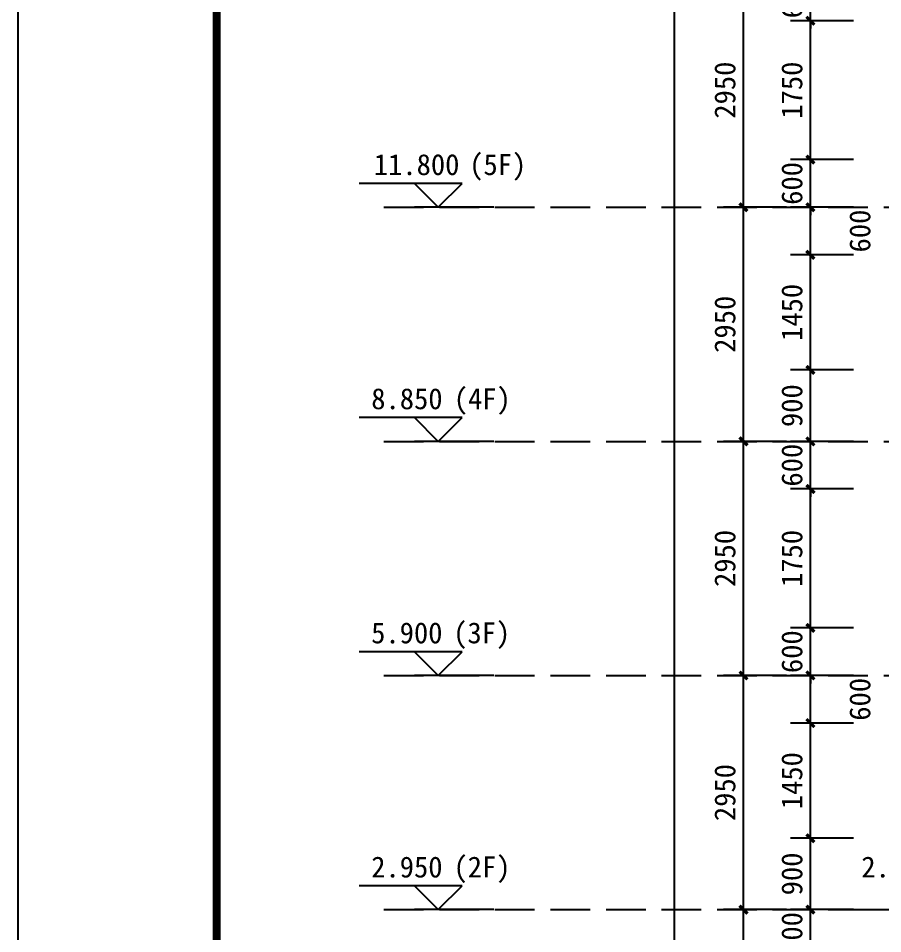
# Model space of a CAD drawing. Extents: x 646072 to 1012572, y -46617 to 16093.
# Drawn here: x 834322 to 845217, y -32905 to -21372 of the extents above; entities that cross this region are included whole.
import ezdxf

# ---------------------------------------------------------------- set-up
doc = ezdxf.new("R2010")
doc.units = 0
doc.header["$LTSCALE"] = 1000
doc.header["$MEASUREMENT"] = 0
for name, pattern in [('3#楼-HZS$0$3#楼-HZS$0$__DASH', [0.35, 0.25, -0.1]), ('3#楼-HZS$0$DOTE', [2.42, 2, -0.2, 0.02, -0.2]), ('DASH', [0.35, 0.25, -0.1])]:
    doc.linetypes.add(name, pattern=pattern)
doc.layers.get('Defpoints').update_dxf_attribs({"color": 4, "linetype": 'DASH'})
for name, color, linetype in [('3#楼-HZS$0$3#楼-HZS$0$DIM_ELEV', 3, 'Continuous'), ('3#楼-HZS$0$3#楼-HZS$0$DOTE', 1, '3#楼-HZS$0$DOTE'), ('3#楼-HZS$0$3#楼-HZS$0$PUB_DIM', 3, 'Continuous'), ('3#楼-HZS$0$3#楼-HZS$0$PUB_TEXT', 7, 'Continuous'), ('A1-无手签$0$A-ANNO-TTLB', 7, 'Continuous')]:
    doc.layers.add(name, color=color, linetype=linetype)
doc.styles.add('3#楼-HZS$0$3#楼-HZS$0$_TCH_DIM', font='')
doc.styles.add('3#楼-HZS$0$3#楼-HZS$0$_TCH_DIM_T3', font='')
doc.styles.get('3#楼-HZS$0$3#楼-HZS$0$_TCH_DIM').set_extended_font_data('SimSun')
doc.styles.get('3#楼-HZS$0$3#楼-HZS$0$_TCH_DIM_T3').set_extended_font_data('SimSun')
doc.dimstyles.new('3#楼-HZS$0$3#楼-HZS$0$_TCH_ARCH&&100', dxfattribs={"dimtxt": 264.345992, "dimasz": 100, "dimexe": 250, "dimexo": 300, "dimgap": 100, "dimtad": 1, "dimdec": 0, "dimzin": 0, "dimdsep": 46, "dimtxsty": '3#楼-HZS$0$3#楼-HZS$0$_TCH_DIM_T3', "dimblk": '3#楼-HZS$0$3#楼-HZS$0$_ArchTick', "dimcen": 0.09, "dimclrt": 7, "dimazin": 2, "dimtfac": 1, "dimtdec": 0, "dimtix": 1, "dimtmove": 2, "dimatfit": 3, "dimfxl": 100, "dimtolj": 1, "dimtzin": 0, "dimarcsym": 0})

# ---------------------------------------------------------------- blocks, each defined once
blk = doc.blocks.new('3#楼-HZS$0$3#楼-HZS$0$_ArchTick')
at = {"color": 0, "linetype": 'ByBlock', "const_width": 0.4}
blk.add_lwpolyline([(-0.5, -0.5), (0.5, 0.5)], dxfattribs=at)
blk = doc.blocks.new('*D602')
at = {"layer": '3#楼-HZS$0$3#楼-HZS$0$PUB_DIM', "color": 0, "lineweight": -2, "transparency": 16777216}
for p, q in [((843138, -6052), (842344, -6052)), ((842594, -35652), (842594, -6052)), ((843138, -35652), (842344, -35652))]:
    blk.add_line(p, q, dxfattribs=at)
at = {"layer": 'Defpoints', "color": 0, "transparency": 16777216}
for p in [(842594, -6052), (843438, -6052), (843438, -35652)]:
    blk.add_point(p, dxfattribs=at)
at = {"layer": '3#楼-HZS$0$3#楼-HZS$0$PUB_DIM', "color": 0, "lineweight": -2, "transparency": 16777216, "xscale": 100, "yscale": 100, "zscale": 100}
for p, rotation in [((842594, -6052), 90), ((842594, -35652), 270)]:
    blk.add_blockref('3#楼-HZS$0$3#楼-HZS$0$_ArchTick', p, dxfattribs=dict(at, rotation=rotation))
at = {"layer": '3#楼-HZS$0$3#楼-HZS$0$PUB_DIM', "color": 7, "transparency": 16777216, "insert": (842362, -20852), "char_height": 264.3, "attachment_point": 5, "rotation": 90, "style": '3#楼-HZS$0$3#楼-HZS$0$_TCH_DIM_T3'}
blk.add_mtext('\\A1;29600', dxfattribs=at)
blk = doc.blocks.new('*D609')
at = {"layer": '3#楼-HZS$0$3#楼-HZS$0$PUB_DIM', "color": 0, "lineweight": -2, "transparency": 16777216}
for p, q in [((844006, -20802), (843212, -20802)), ((843462, -23752), (843462, -20802)), ((844006, -23752), (843212, -23752))]:
    blk.add_line(p, q, dxfattribs=at)
at = {"layer": 'Defpoints', "color": 0, "transparency": 16777216}
for p in [(843462, -20802), (844306, -20802), (844306, -23752)]:
    blk.add_point(p, dxfattribs=at)
at = {"layer": '3#楼-HZS$0$3#楼-HZS$0$PUB_DIM', "color": 0, "lineweight": -2, "transparency": 16777216, "xscale": 100, "yscale": 100, "zscale": 100}
for p, rotation in [((843462, -20802), 90), ((843462, -23752), 270)]:
    blk.add_blockref('3#楼-HZS$0$3#楼-HZS$0$_ArchTick', p, dxfattribs=dict(at, rotation=rotation))
at = {"layer": '3#楼-HZS$0$3#楼-HZS$0$PUB_DIM', "color": 7, "transparency": 16777216, "insert": (843230, -22277), "char_height": 264.3, "attachment_point": 5, "rotation": 90, "style": '3#楼-HZS$0$3#楼-HZS$0$_TCH_DIM_T3'}
blk.add_mtext('\\A1;2950', dxfattribs=at)
blk = doc.blocks.new('*D610')
at = {"layer": '3#楼-HZS$0$3#楼-HZS$0$PUB_DIM', "color": 0, "lineweight": -2, "transparency": 16777216}
for p, q in [((844006, -23752), (843212, -23752)), ((843462, -26702), (843462, -23752)), ((844006, -26702), (843212, -26702))]:
    blk.add_line(p, q, dxfattribs=at)
at = {"layer": 'Defpoints', "color": 0, "transparency": 16777216}
for p in [(843462, -23752), (844306, -23752), (844306, -26702)]:
    blk.add_point(p, dxfattribs=at)
at = {"layer": '3#楼-HZS$0$3#楼-HZS$0$PUB_DIM', "color": 0, "lineweight": -2, "transparency": 16777216, "xscale": 100, "yscale": 100, "zscale": 100}
for p, rotation in [((843462, -23752), 90), ((843462, -26702), 270)]:
    blk.add_blockref('3#楼-HZS$0$3#楼-HZS$0$_ArchTick', p, dxfattribs=dict(at, rotation=rotation))
at = {"layer": '3#楼-HZS$0$3#楼-HZS$0$PUB_DIM', "color": 7, "transparency": 16777216, "insert": (843230, -25227), "char_height": 264.3, "attachment_point": 5, "rotation": 90, "style": '3#楼-HZS$0$3#楼-HZS$0$_TCH_DIM_T3'}
blk.add_mtext('\\A1;2950', dxfattribs=at)
blk = doc.blocks.new('*D611')
at = {"layer": '3#楼-HZS$0$3#楼-HZS$0$PUB_DIM', "color": 0, "lineweight": -2, "transparency": 16777216}
for p, q in [((844006, -26702), (843212, -26702)), ((843462, -29652), (843462, -26702)), ((844006, -29652), (843212, -29652))]:
    blk.add_line(p, q, dxfattribs=at)
at = {"layer": 'Defpoints', "color": 0, "transparency": 16777216}
for p in [(843462, -26702), (844306, -26702), (844306, -29652)]:
    blk.add_point(p, dxfattribs=at)
at = {"layer": '3#楼-HZS$0$3#楼-HZS$0$PUB_DIM', "color": 0, "lineweight": -2, "transparency": 16777216, "xscale": 100, "yscale": 100, "zscale": 100}
for p, rotation in [((843462, -26702), 90), ((843462, -29652), 270)]:
    blk.add_blockref('3#楼-HZS$0$3#楼-HZS$0$_ArchTick', p, dxfattribs=dict(at, rotation=rotation))
at = {"layer": '3#楼-HZS$0$3#楼-HZS$0$PUB_DIM', "color": 7, "transparency": 16777216, "insert": (843230, -28177), "char_height": 264.3, "attachment_point": 5, "rotation": 90, "style": '3#楼-HZS$0$3#楼-HZS$0$_TCH_DIM_T3'}
blk.add_mtext('\\A1;2950', dxfattribs=at)
blk = doc.blocks.new('*D612')
at = {"layer": '3#楼-HZS$0$3#楼-HZS$0$PUB_DIM', "color": 0, "lineweight": -2, "transparency": 16777216}
for p, q in [((844006, -29652), (843212, -29652)), ((843462, -32602), (843462, -29652)), ((844006, -32602), (843212, -32602))]:
    blk.add_line(p, q, dxfattribs=at)
at = {"layer": 'Defpoints', "color": 0, "transparency": 16777216}
for p in [(843462, -29652), (844306, -29652), (844306, -32602)]:
    blk.add_point(p, dxfattribs=at)
at = {"layer": '3#楼-HZS$0$3#楼-HZS$0$PUB_DIM', "color": 0, "lineweight": -2, "transparency": 16777216, "xscale": 100, "yscale": 100, "zscale": 100}
for p, rotation in [((843462, -29652), 90), ((843462, -32602), 270)]:
    blk.add_blockref('3#楼-HZS$0$3#楼-HZS$0$_ArchTick', p, dxfattribs=dict(at, rotation=rotation))
at = {"layer": '3#楼-HZS$0$3#楼-HZS$0$PUB_DIM', "color": 7, "transparency": 16777216, "insert": (843230, -31127), "char_height": 264.3, "attachment_point": 5, "rotation": 90, "style": '3#楼-HZS$0$3#楼-HZS$0$_TCH_DIM_T3'}
blk.add_mtext('\\A1;2950', dxfattribs=at)
blk = doc.blocks.new('*D613')
at = {"layer": '3#楼-HZS$0$3#楼-HZS$0$PUB_DIM', "color": 0, "lineweight": -2, "transparency": 16777216}
for p, q in [((844006, -32602), (843212, -32602)), ((843462, -35552), (843462, -32602)), ((844006, -35552), (843212, -35552))]:
    blk.add_line(p, q, dxfattribs=at)
at = {"layer": 'Defpoints', "color": 0, "transparency": 16777216}
for p in [(843462, -32602), (844306, -32602), (844306, -35552)]:
    blk.add_point(p, dxfattribs=at)
at = {"layer": '3#楼-HZS$0$3#楼-HZS$0$PUB_DIM', "color": 0, "lineweight": -2, "transparency": 16777216, "xscale": 100, "yscale": 100, "zscale": 100}
for p, rotation in [((843462, -32602), 90), ((843462, -35552), 270)]:
    blk.add_blockref('3#楼-HZS$0$3#楼-HZS$0$_ArchTick', p, dxfattribs=dict(at, rotation=rotation))
at = {"layer": '3#楼-HZS$0$3#楼-HZS$0$PUB_DIM', "color": 7, "transparency": 16777216, "insert": (843230, -34077), "char_height": 264.3, "attachment_point": 5, "rotation": 90, "style": '3#楼-HZS$0$3#楼-HZS$0$_TCH_DIM_T3'}
blk.add_mtext('\\A1;2950', dxfattribs=at)
blk = doc.blocks.new('*D630')
at = {"layer": '3#楼-HZS$0$3#楼-HZS$0$PUB_DIM', "color": 0, "lineweight": -2, "transparency": 16777216}
for p, q in [((844306, -20802), (844306, -20702)), ((844850, -20802), (844056, -20802)), ((844306, -21402), (844306, -20802)), ((844850, -21402), (844056, -21402)), ((844306, -21402), (844306, -21502))]:
    blk.add_line(p, q, dxfattribs=at)
at = {"layer": 'Defpoints', "color": 0, "transparency": 16777216}
for p in [(844306, -20802), (845150, -20802), (845150, -21402)]:
    blk.add_point(p, dxfattribs=at)
at = {"layer": '3#楼-HZS$0$3#楼-HZS$0$PUB_DIM', "color": 0, "lineweight": -2, "transparency": 16777216, "xscale": 100, "yscale": 100, "zscale": 100}
for p, rotation in [((844306, -20802), 270), ((844306, -21402), 90)]:
    blk.add_blockref('3#楼-HZS$0$3#楼-HZS$0$_ArchTick', p, dxfattribs=dict(at, rotation=rotation))
at = {"layer": '3#楼-HZS$0$3#楼-HZS$0$PUB_DIM', "color": 7, "transparency": 16777216, "insert": (844074, -21102), "char_height": 264.3, "attachment_point": 5, "rotation": 90, "style": '3#楼-HZS$0$3#楼-HZS$0$_TCH_DIM_T3'}
blk.add_mtext('\\A1;600', dxfattribs=at)
blk = doc.blocks.new('*D631')
at = {"layer": '3#楼-HZS$0$3#楼-HZS$0$PUB_DIM', "color": 0, "lineweight": -2, "transparency": 16777216}
for p, q in [((844850, -21402), (844056, -21402)), ((844306, -23152), (844306, -21402)), ((844850, -23152), (844056, -23152))]:
    blk.add_line(p, q, dxfattribs=at)
at = {"layer": 'Defpoints', "color": 0, "transparency": 16777216}
for p in [(844306, -21402), (845150, -21402), (845150, -23152)]:
    blk.add_point(p, dxfattribs=at)
at = {"layer": '3#楼-HZS$0$3#楼-HZS$0$PUB_DIM', "color": 0, "lineweight": -2, "transparency": 16777216, "xscale": 100, "yscale": 100, "zscale": 100}
for p, rotation in [((844306, -21402), 90), ((844306, -23152), 270)]:
    blk.add_blockref('3#楼-HZS$0$3#楼-HZS$0$_ArchTick', p, dxfattribs=dict(at, rotation=rotation))
at = {"layer": '3#楼-HZS$0$3#楼-HZS$0$PUB_DIM', "color": 7, "transparency": 16777216, "insert": (844074, -22277), "char_height": 264.3, "attachment_point": 5, "rotation": 90, "style": '3#楼-HZS$0$3#楼-HZS$0$_TCH_DIM_T3'}
blk.add_mtext('\\A1;1750', dxfattribs=at)
blk = doc.blocks.new('*D632')
at = {"layer": '3#楼-HZS$0$3#楼-HZS$0$PUB_DIM', "color": 0, "lineweight": -2, "transparency": 16777216}
for p, q in [((844306, -23152), (844306, -23052)), ((844850, -23152), (844056, -23152)), ((844306, -23752), (844306, -23152)), ((844850, -23752), (844056, -23752)), ((844306, -23752), (844306, -23852))]:
    blk.add_line(p, q, dxfattribs=at)
at = {"layer": 'Defpoints', "color": 0, "transparency": 16777216}
for p in [(844306, -23152), (845150, -23152), (845150, -23752)]:
    blk.add_point(p, dxfattribs=at)
at = {"layer": '3#楼-HZS$0$3#楼-HZS$0$PUB_DIM', "color": 0, "lineweight": -2, "transparency": 16777216, "xscale": 100, "yscale": 100, "zscale": 100}
for p, rotation in [((844306, -23152), 270), ((844306, -23752), 90)]:
    blk.add_blockref('3#楼-HZS$0$3#楼-HZS$0$_ArchTick', p, dxfattribs=dict(at, rotation=rotation))
at = {"layer": '3#楼-HZS$0$3#楼-HZS$0$PUB_DIM', "color": 7, "transparency": 16777216, "insert": (844074, -23452), "char_height": 264.3, "attachment_point": 5, "rotation": 90, "style": '3#楼-HZS$0$3#楼-HZS$0$_TCH_DIM_T3'}
blk.add_mtext('\\A1;600', dxfattribs=at)
blk = doc.blocks.new('*D633')
at = {"layer": '3#楼-HZS$0$3#楼-HZS$0$PUB_DIM', "color": 0, "lineweight": -2, "transparency": 16777216}
for p, q in [((844850, -23752), (844056, -23752)), ((844306, -24352), (844306, -23752)), ((844850, -24352), (844056, -24352))]:
    blk.add_line(p, q, dxfattribs=at)
at = {"layer": 'Defpoints', "color": 0, "transparency": 16777216}
for p in [(844306, -23752), (845150, -23752), (845150, -24352)]:
    blk.add_point(p, dxfattribs=at)
at = {"layer": '3#楼-HZS$0$3#楼-HZS$0$PUB_DIM', "color": 0, "lineweight": -2, "transparency": 16777216, "xscale": 100, "yscale": 100, "zscale": 100}
for p, rotation in [((844306, -23752), 90), ((844306, -24352), 270)]:
    blk.add_blockref('3#楼-HZS$0$3#楼-HZS$0$_ArchTick', p, dxfattribs=dict(at, rotation=rotation))
at = {"layer": '3#楼-HZS$0$3#楼-HZS$0$PUB_DIM', "color": 7, "transparency": 16777216, "insert": (844931, -24052), "char_height": 264.3, "attachment_point": 5, "rotation": 90, "style": '3#楼-HZS$0$3#楼-HZS$0$_TCH_DIM_T3'}
blk.add_mtext('\\A1;600', dxfattribs=at)
blk = doc.blocks.new('*D634')
at = {"layer": '3#楼-HZS$0$3#楼-HZS$0$PUB_DIM', "color": 0, "lineweight": -2, "transparency": 16777216}
for p, q in [((844850, -24352), (844056, -24352)), ((844306, -25802), (844306, -24352)), ((844850, -25802), (844056, -25802))]:
    blk.add_line(p, q, dxfattribs=at)
at = {"layer": 'Defpoints', "color": 0, "transparency": 16777216}
for p in [(844306, -24352), (845150, -24352), (845150, -25802)]:
    blk.add_point(p, dxfattribs=at)
at = {"layer": '3#楼-HZS$0$3#楼-HZS$0$PUB_DIM', "color": 0, "lineweight": -2, "transparency": 16777216, "xscale": 100, "yscale": 100, "zscale": 100}
for p, rotation in [((844306, -24352), 90), ((844306, -25802), 270)]:
    blk.add_blockref('3#楼-HZS$0$3#楼-HZS$0$_ArchTick', p, dxfattribs=dict(at, rotation=rotation))
at = {"layer": '3#楼-HZS$0$3#楼-HZS$0$PUB_DIM', "color": 7, "transparency": 16777216, "insert": (844074, -25077), "char_height": 264.3, "attachment_point": 5, "rotation": 90, "style": '3#楼-HZS$0$3#楼-HZS$0$_TCH_DIM_T3'}
blk.add_mtext('\\A1;1450', dxfattribs=at)
blk = doc.blocks.new('*D635')
at = {"layer": '3#楼-HZS$0$3#楼-HZS$0$PUB_DIM', "color": 0, "lineweight": -2, "transparency": 16777216}
for p, q in [((844850, -25802), (844056, -25802)), ((844306, -26702), (844306, -25802)), ((844850, -26702), (844056, -26702))]:
    blk.add_line(p, q, dxfattribs=at)
at = {"layer": 'Defpoints', "color": 0, "transparency": 16777216}
for p in [(844306, -25802), (845150, -25802), (845150, -26702)]:
    blk.add_point(p, dxfattribs=at)
at = {"layer": '3#楼-HZS$0$3#楼-HZS$0$PUB_DIM', "color": 0, "lineweight": -2, "transparency": 16777216, "xscale": 100, "yscale": 100, "zscale": 100}
for p, rotation in [((844306, -25802), 90), ((844306, -26702), 270)]:
    blk.add_blockref('3#楼-HZS$0$3#楼-HZS$0$_ArchTick', p, dxfattribs=dict(at, rotation=rotation))
at = {"layer": '3#楼-HZS$0$3#楼-HZS$0$PUB_DIM', "color": 7, "transparency": 16777216, "insert": (844074, -26252), "char_height": 264.3, "attachment_point": 5, "rotation": 90, "style": '3#楼-HZS$0$3#楼-HZS$0$_TCH_DIM_T3'}
blk.add_mtext('\\A1;900', dxfattribs=at)
blk = doc.blocks.new('*D636')
at = {"layer": '3#楼-HZS$0$3#楼-HZS$0$PUB_DIM', "color": 0, "lineweight": -2, "transparency": 16777216}
for p, q in [((844306, -26702), (844306, -26602)), ((844850, -26702), (844056, -26702)), ((844306, -27302), (844306, -26702)), ((844850, -27302), (844056, -27302)), ((844306, -27302), (844306, -27402))]:
    blk.add_line(p, q, dxfattribs=at)
at = {"layer": 'Defpoints', "color": 0, "transparency": 16777216}
for p in [(844306, -26702), (845150, -26702), (845150, -27302)]:
    blk.add_point(p, dxfattribs=at)
at = {"layer": '3#楼-HZS$0$3#楼-HZS$0$PUB_DIM', "color": 0, "lineweight": -2, "transparency": 16777216, "xscale": 100, "yscale": 100, "zscale": 100}
for p, rotation in [((844306, -26702), 270), ((844306, -27302), 90)]:
    blk.add_blockref('3#楼-HZS$0$3#楼-HZS$0$_ArchTick', p, dxfattribs=dict(at, rotation=rotation))
at = {"layer": '3#楼-HZS$0$3#楼-HZS$0$PUB_DIM', "color": 7, "transparency": 16777216, "insert": (844074, -27002), "char_height": 264.3, "attachment_point": 5, "rotation": 90, "style": '3#楼-HZS$0$3#楼-HZS$0$_TCH_DIM_T3'}
blk.add_mtext('\\A1;600', dxfattribs=at)
blk = doc.blocks.new('*D637')
at = {"layer": '3#楼-HZS$0$3#楼-HZS$0$PUB_DIM', "color": 0, "lineweight": -2, "transparency": 16777216}
for p, q in [((844850, -27302), (844056, -27302)), ((844306, -29052), (844306, -27302)), ((844850, -29052), (844056, -29052))]:
    blk.add_line(p, q, dxfattribs=at)
at = {"layer": 'Defpoints', "color": 0, "transparency": 16777216}
for p in [(844306, -27302), (845150, -27302), (845150, -29052)]:
    blk.add_point(p, dxfattribs=at)
at = {"layer": '3#楼-HZS$0$3#楼-HZS$0$PUB_DIM', "color": 0, "lineweight": -2, "transparency": 16777216, "xscale": 100, "yscale": 100, "zscale": 100}
for p, rotation in [((844306, -27302), 90), ((844306, -29052), 270)]:
    blk.add_blockref('3#楼-HZS$0$3#楼-HZS$0$_ArchTick', p, dxfattribs=dict(at, rotation=rotation))
at = {"layer": '3#楼-HZS$0$3#楼-HZS$0$PUB_DIM', "color": 7, "transparency": 16777216, "insert": (844074, -28177), "char_height": 264.3, "attachment_point": 5, "rotation": 90, "style": '3#楼-HZS$0$3#楼-HZS$0$_TCH_DIM_T3'}
blk.add_mtext('\\A1;1750', dxfattribs=at)
blk = doc.blocks.new('*D638')
at = {"layer": '3#楼-HZS$0$3#楼-HZS$0$PUB_DIM', "color": 0, "lineweight": -2, "transparency": 16777216}
for p, q in [((844850, -29052), (844056, -29052)), ((844306, -29052), (844306, -28952)), ((844306, -29652), (844306, -29052)), ((844850, -29652), (844056, -29652)), ((844306, -29652), (844306, -29752))]:
    blk.add_line(p, q, dxfattribs=at)
at = {"layer": 'Defpoints', "color": 0, "transparency": 16777216}
for p in [(844306, -29052), (845150, -29052), (845150, -29652)]:
    blk.add_point(p, dxfattribs=at)
at = {"layer": '3#楼-HZS$0$3#楼-HZS$0$PUB_DIM', "color": 0, "lineweight": -2, "transparency": 16777216, "xscale": 100, "yscale": 100, "zscale": 100}
for p, rotation in [((844306, -29052), 270), ((844306, -29652), 90)]:
    blk.add_blockref('3#楼-HZS$0$3#楼-HZS$0$_ArchTick', p, dxfattribs=dict(at, rotation=rotation))
at = {"layer": '3#楼-HZS$0$3#楼-HZS$0$PUB_DIM', "color": 7, "transparency": 16777216, "insert": (844074, -29352), "char_height": 264.3, "attachment_point": 5, "rotation": 90, "style": '3#楼-HZS$0$3#楼-HZS$0$_TCH_DIM_T3'}
blk.add_mtext('\\A1;600', dxfattribs=at)
blk = doc.blocks.new('*D639')
at = {"layer": '3#楼-HZS$0$3#楼-HZS$0$PUB_DIM', "color": 0, "lineweight": -2, "transparency": 16777216}
for p, q in [((844850, -29652), (844056, -29652)), ((844306, -30252), (844306, -29652)), ((844850, -30252), (844056, -30252))]:
    blk.add_line(p, q, dxfattribs=at)
at = {"layer": 'Defpoints', "color": 0, "transparency": 16777216}
for p in [(844306, -29652), (845150, -29652), (845150, -30252)]:
    blk.add_point(p, dxfattribs=at)
at = {"layer": '3#楼-HZS$0$3#楼-HZS$0$PUB_DIM', "color": 0, "lineweight": -2, "transparency": 16777216, "xscale": 100, "yscale": 100, "zscale": 100}
for p, rotation in [((844306, -29652), 90), ((844306, -30252), 270)]:
    blk.add_blockref('3#楼-HZS$0$3#楼-HZS$0$_ArchTick', p, dxfattribs=dict(at, rotation=rotation))
at = {"layer": '3#楼-HZS$0$3#楼-HZS$0$PUB_DIM', "color": 7, "transparency": 16777216, "insert": (844931, -29952), "char_height": 264.3, "attachment_point": 5, "rotation": 90, "style": '3#楼-HZS$0$3#楼-HZS$0$_TCH_DIM_T3'}
blk.add_mtext('\\A1;600', dxfattribs=at)
blk = doc.blocks.new('*D640')
at = {"layer": '3#楼-HZS$0$3#楼-HZS$0$PUB_DIM', "color": 0, "lineweight": -2, "transparency": 16777216}
for p, q in [((844850, -30252), (844056, -30252)), ((844306, -31702), (844306, -30252)), ((844850, -31702), (844056, -31702))]:
    blk.add_line(p, q, dxfattribs=at)
at = {"layer": 'Defpoints', "color": 0, "transparency": 16777216}
for p in [(844306, -30252), (845150, -30252), (845150, -31702)]:
    blk.add_point(p, dxfattribs=at)
at = {"layer": '3#楼-HZS$0$3#楼-HZS$0$PUB_DIM', "color": 0, "lineweight": -2, "transparency": 16777216, "xscale": 100, "yscale": 100, "zscale": 100}
for p, rotation in [((844306, -30252), 90), ((844306, -31702), 270)]:
    blk.add_blockref('3#楼-HZS$0$3#楼-HZS$0$_ArchTick', p, dxfattribs=dict(at, rotation=rotation))
at = {"layer": '3#楼-HZS$0$3#楼-HZS$0$PUB_DIM', "color": 7, "transparency": 16777216, "insert": (844074, -30977), "char_height": 264.3, "attachment_point": 5, "rotation": 90, "style": '3#楼-HZS$0$3#楼-HZS$0$_TCH_DIM_T3'}
blk.add_mtext('\\A1;1450', dxfattribs=at)
blk = doc.blocks.new('*D641')
at = {"layer": '3#楼-HZS$0$3#楼-HZS$0$PUB_DIM', "color": 0, "lineweight": -2, "transparency": 16777216}
for p, q in [((844850, -31702), (844056, -31702)), ((844306, -32602), (844306, -31702)), ((844850, -32602), (844056, -32602))]:
    blk.add_line(p, q, dxfattribs=at)
at = {"layer": 'Defpoints', "color": 0, "transparency": 16777216}
for p in [(844306, -31702), (845150, -31702), (845150, -32602)]:
    blk.add_point(p, dxfattribs=at)
at = {"layer": '3#楼-HZS$0$3#楼-HZS$0$PUB_DIM', "color": 0, "lineweight": -2, "transparency": 16777216, "xscale": 100, "yscale": 100, "zscale": 100}
for p, rotation in [((844306, -31702), 90), ((844306, -32602), 270)]:
    blk.add_blockref('3#楼-HZS$0$3#楼-HZS$0$_ArchTick', p, dxfattribs=dict(at, rotation=rotation))
at = {"layer": '3#楼-HZS$0$3#楼-HZS$0$PUB_DIM', "color": 7, "transparency": 16777216, "insert": (844074, -32152), "char_height": 264.3, "attachment_point": 5, "rotation": 90, "style": '3#楼-HZS$0$3#楼-HZS$0$_TCH_DIM_T3'}
blk.add_mtext('\\A1;900', dxfattribs=at)
blk = doc.blocks.new('*D642')
at = {"layer": '3#楼-HZS$0$3#楼-HZS$0$PUB_DIM', "color": 0, "lineweight": -2, "transparency": 16777216}
for p, q in [((844306, -32602), (844306, -32502)), ((844850, -32602), (844056, -32602)), ((844306, -33202), (844306, -32602)), ((844850, -33202), (844056, -33202)), ((844306, -33202), (844306, -33302))]:
    blk.add_line(p, q, dxfattribs=at)
at = {"layer": 'Defpoints', "color": 0, "transparency": 16777216}
for p in [(844306, -32602), (845150, -32602), (845150, -33202)]:
    blk.add_point(p, dxfattribs=at)
at = {"layer": '3#楼-HZS$0$3#楼-HZS$0$PUB_DIM', "color": 0, "lineweight": -2, "transparency": 16777216, "xscale": 100, "yscale": 100, "zscale": 100}
for p, rotation in [((844306, -32602), 270), ((844306, -33202), 90)]:
    blk.add_blockref('3#楼-HZS$0$3#楼-HZS$0$_ArchTick', p, dxfattribs=dict(at, rotation=rotation))
at = {"layer": '3#楼-HZS$0$3#楼-HZS$0$PUB_DIM', "color": 7, "transparency": 16777216, "insert": (844074, -32902), "char_height": 264.3, "attachment_point": 5, "rotation": 90, "style": '3#楼-HZS$0$3#楼-HZS$0$_TCH_DIM_T3'}
blk.add_mtext('\\A1;600', dxfattribs=at)

msp = doc.modelspace()

# ---------------------------------------------------------------- linework, layer by layer
at = {"layer": '3#楼-HZS$0$3#楼-HZS$0$DIM_ELEV'}
for p, q in [((839914.7, -23451.8), (838618.7, -23451.8)), ((839614.7, -23751.8), (839314.7, -23451.8)), ((839614.7, -23751.8), (839914.7, -23451.8)), ((840314.7, -23751.8), (839314.7, -23751.8)), ((839914.7, -26401.8), (838618.7, -26401.8)), ((839614.7, -26701.8), (839314.7, -26401.8)), ((839614.7, -26701.8), (839914.7, -26401.8)), ((840314.7, -26701.8), (839314.7, -26701.8)), ((839914.7, -29351.8), (838618.7, -29351.8)), ((839614.7, -29651.8), (839314.7, -29351.8)), ((839614.7, -29651.8), (839914.7, -29351.8)), ((840314.7, -29651.8), (839314.7, -29651.8)), ((839914.7, -32301.8), (838618.7, -32301.8)), ((839614.7, -32601.8), (839314.7, -32301.8)), ((839614.7, -32601.8), (839914.7, -32301.8)), ((840314.7, -32601.8), (839314.7, -32601.8)), ((844884.5, -32601.8), (845884.5, -32601.8))]:
    msp.add_line(p, q, dxfattribs=at)
at = {"layer": '3#楼-HZS$0$3#楼-HZS$0$DOTE', "linetype": '3#楼-HZS$0$3#楼-HZS$0$__DASH', "ltscale": 2}
for p, q in [((838929.5, -23751.8), (871415.1, -23751.8)), ((838929.5, -26701.8), (871415.1, -26701.8)), ((838929.5, -29651.8), (871415.1, -29651.8)), ((838929.5, -32601.8), (871415.1, -32601.8))]:
    msp.add_line(p, q, dxfattribs=at)
at = {"layer": 'A1-无手签$0$A-ANNO-TTLB'}
msp.add_lwpolyline([(834322, -46566.5), (834322, 12833.5), (918422, 12833.5), (918422, -46566.5)], close=True, dxfattribs=at)
at = {"layer": 'A1-无手签$0$A-ANNO-TTLB', "const_width": 100}
msp.add_lwpolyline([(836822, -45566.5), (917422, -45566.5), (917422, 11833.5), (836822, 11833.5)], close=True, dxfattribs=at)
at = {"layer": 'Defpoints'}
msp.add_lwpolyline([(873860.2, 11833.5), (836798.5, 11833.5), (836798.5, -45566.5), (873860.2, -45566.5)], close=True, dxfattribs=at)

# ---------------------------------------------------------------- texts
at = {"layer": '3#楼-HZS$0$3#楼-HZS$0$PUB_TEXT', "color": 7, "style": '3#楼-HZS$0$3#楼-HZS$0$_TCH_DIM'}
for s, p in [('(5F)', (840005.3, -23346.8)), ('11.800', (838803.1, -23346.8)), ('8.850', (838770.6, -26296.8)), ('(4F)', (839810.3, -26296.8)), ('5.900', (838769.4, -29246.8)), ('(3F)', (839803.2, -29246.8)), ('2.950', (838770, -32196.8)), ('(2F)', (839806.8, -32196.8)), ('2.950', (844947.8, -32196.8))]:
    msp.add_text(s, height=264.35, dxfattribs=at).set_placement(p)

# ---------------------------------------------------------------- dimensions: what is measured, and where the dimension line sits
at = {"layer": '3#楼-HZS$0$3#楼-HZS$0$PUB_DIM'}
for p1, p2, picture, middle in [((843438, -35651.8), (843438, -6051.8), '*D602', (842362.1, -20851.8)), ((844306, -23751.8), (844306, -20801.8), '*D609', (843230.1, -22276.8)), ((845149.7, -21401.8), (845149.7, -20801.8), '*D630', (844073.8, -21101.8)), ((845149.7, -23151.8), (845149.7, -21401.8), '*D631', (844073.8, -22276.8)), ((845149.7, -23751.8), (845149.7, -23151.8), '*D632', (844073.8, -23451.8)), ((844306, -26701.8), (844306, -23751.8), '*D610', (843230.1, -25226.8)), ((845149.7, -25801.8), (845149.7, -24351.8), '*D634', (844073.8, -25076.8)), ((845149.7, -26701.8), (845149.7, -25801.8), '*D635', (844073.8, -26251.8)), ((844306, -29651.8), (844306, -26701.8), '*D611', (843230.1, -28176.8)), ((845149.7, -27301.8), (845149.7, -26701.8), '*D636', (844073.8, -27001.8)), ((845149.7, -29051.8), (845149.7, -27301.8), '*D637', (844073.8, -28176.8)), ((845149.7, -29651.8), (845149.7, -29051.8), '*D638', (844073.8, -29351.8)), ((844306, -32601.8), (844306, -29651.8), '*D612', (843230.1, -31126.8)), ((845149.7, -31701.8), (845149.7, -30251.8), '*D640', (844073.8, -30976.8)), ((845149.7, -32601.8), (845149.7, -31701.8), '*D641', (844073.8, -32151.8)), ((845149.7, -33201.8), (845149.7, -32601.8), '*D642', (844073.8, -32901.8)), ((844306, -35551.8), (844306, -32601.8), '*D613', (843230.1, -34076.8))]:
    dim = msp.add_aligned_dim(p1=p1, p2=p2, distance=843.7, dimstyle='3#楼-HZS$0$3#楼-HZS$0$_TCH_ARCH&&100', dxfattribs=at)
    dim.commit()
    dim.dimension.update_dxf_attribs({"geometry": picture, "text_midpoint": middle})
for base, p1, p2, picture, middle in [((844306, -23751.8), (845149.7, -24351.8), (845149.7, -23751.8), '*D633', (844931, -24051.8)), ((844306, -29651.8), (845149.7, -30251.8), (845149.7, -29651.8), '*D639', (844931, -29951.8))]:
    dim = msp.add_linear_dim(base=base, p1=p1, p2=p2, angle=90, dimstyle='3#楼-HZS$0$3#楼-HZS$0$_TCH_ARCH&&100', dxfattribs=at)
    dim.commit()
    dim.dimension.update_dxf_attribs({"geometry": picture, "text_midpoint": middle, "dimtype": 161})

doc.saveas('drawing.dxf')
